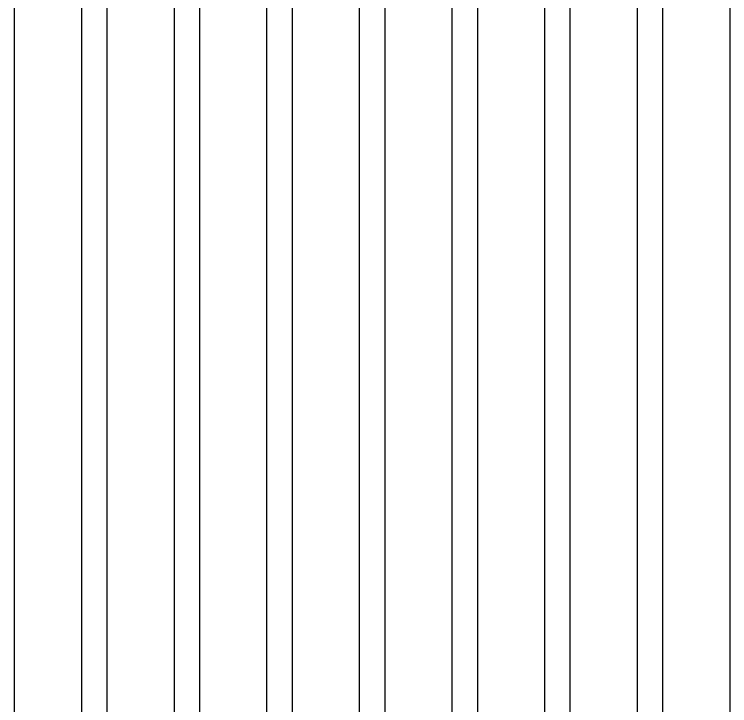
# Model space of a CAD drawing. Extents: x -84241 to 2571207, y -257021 to 1687411.
# Drawn here: x 35004 to 35622, y -13055 to -12458 of the extents above; entities that cross this region are included whole.
import ezdxf

# ---------------------------------------------------------------- set-up
doc = ezdxf.new("R2010")
doc.units = 0
doc.header["$LTSCALE"] = 1000
doc.layers.get('0').update_dxf_attribs({"linetype": 'CONTINUOUS'})
doc.layers.add('W-WSUP-EQPM', color=40, linetype='CONTINUOUS')

# ---------------------------------------------------------------- blocks, each defined once
blk = doc.blocks.new('*U359')
at = {"color": 8, "linetype": 'Continuous'}
for p, q in [((1468717.34, 3476962.13), (1468717.34, 3475194.49)), ((1468797.34, 3476962.13), (1468797.34, 3475194.49)), ((1468877.34, 3476962.13), (1468877.34, 3475194.49)), ((1468957.34, 3476962.13), (1468957.34, 3475194.49)), ((1469037.34, 3476962.13), (1469037.34, 3475194.49)), ((1469117.34, 3476962.13), (1469117.34, 3475194.49)), ((1469197.34, 3476962.13), (1469197.34, 3475194.49)), ((1468775.34, 3476955.33), (1468775.34, 3475194.49)), ((1468855.34, 3476955.33), (1468855.34, 3475194.49)), ((1468935.34, 3476955.33), (1468935.34, 3475194.49)), ((1469015.34, 3476955.33), (1469015.34, 3475194.49)), ((1469095.34, 3476955.33), (1469095.34, 3475194.49)), ((1469175.34, 3476955.33), (1469175.34, 3475194.49)), ((1469255.34, 3476955.33), (1469255.34, 3475194.49)), ((1469277.34, 3476955.33), (1469277.34, 3475194.49)), ((1469335.34, 3476955.33), (1469335.34, 3475194.49))]:
    blk.add_line(p, q, dxfattribs=at)

msp = doc.modelspace()

# ---------------------------------------------------------------- block references
at = {"layer": 'W-WSUP-EQPM'}
msp.add_blockref('*U359', (-1433713.5183, -3488808.9416), dxfattribs=at)

doc.saveas('drawing.dxf')
